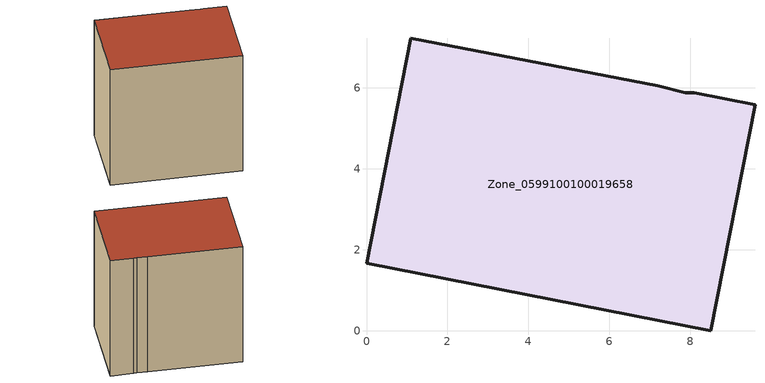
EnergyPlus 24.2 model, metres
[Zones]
Zone_0599100100019658
 floor ground (C_G): 1.09,7.22 7.19,6.04 7.87,5.88 8.09,5.87 9.59,5.58 8.5,0 0,1.67 z0
 wall outside (C_F): 8.5,0 9.59,5.58 8.09,5.87 7.87,5.88 7.19,6.04 1.09,7.22 0,1.67 8.5,0 z0:9
 roof outside (C_R): 7.19,6.04 1.09,7.22 0,1.67 8.5,0 9.59,5.58 8.09,5.87 7.87,5.88 z9
[BUILDING]
Pand.0599100100019658: North Axis=0; Terrain=City; Loads Convergence Tolerance Value=0.04; Temperature Convergence Tolerance Value=0.4; Solar Distribution=FullExterior; Maximum Number of Warmup Days=25; Minimum Number of Warmup Days=1
[Site:Location]
Rotterdam.The.Hague.AP_ZH_NLD Design_Conditions: Latitude=51.96; Longitude=4.45; Time Zone=1; Elevation=-4.5
[SITE:GROUNDTEMPERATURE:BUILDINGSURFACE]
18, 18, 18, 18, 18, 18, 18, 18, 18, 18, 18, 18
[MATERIAL] Thermal Absorptance=0.9; Solar Absorptance=0.7; Visible Absorptance=0.7
Name | Roughness | Thickness | Conductivity | Density | Specific Heat
G.TC.2015-2018 | MediumSmooth | 0.15 | 0.0428571 | 540 | 1210
F.TC.2015-2018 | Rough | 0.3 | 0.0666667 | 1920 | 840
R.TC.2015-2018 | MediumRough | 0.2 | 0.0333333 | 1500 | 1000
[CONSTRUCTION]
C_G: G.TC.2015-2018
C_F: F.TC.2015-2018
C_R: R.TC.2015-2018
[ZONE]
Zone_0599100100019658: Type=1; Multiplier=1; Ceiling Height=Autocalculate; Volume=Autocalculate; Floor Area=autocalculate; Part of Total Floor Area=Yes
[ZONEINFILTRATION:DESIGNFLOWRATE]
Infil_Zone_0599100100019658: Zone or ZoneList or Space or SpaceList=Zone_0599100100019658; Schedule=AlwaysOn; Design Flow Rate Calculation Method=Flow/Area; Flow Rate per Floor Area=0.0015; Constant Term Coefficient=1; Temperature Term Coefficient=0; Velocity Term Coefficient=0; Velocity Squared Term Coefficient=0
[HVACTEMPLATE:ZONE:IDEALLOADSAIRSYSTEM]
Zone_0599100100019658: Maximum Heating Supply Air Temperature=50; Minimum Cooling Supply Air Temperature=13; Maximum Heating Supply Air Humidity Ratio=0.0156; Minimum Cooling Supply Air Humidity Ratio=0.0077; Heating Limit=NoLimit; Cooling Limit=NoLimit; Dehumidification Control Type=ConstantSensibleHeatRatio; Cooling Sensible Heat Ratio=0.7; Dehumidification Setpoint=60; Humidification Control Type=None; Humidification Setpoint=30; Outdoor Air Method=None; Outdoor Air Flow Rate per Person=0.00944; Outdoor Air Flow Rate per Zone Floor Area=0; Outdoor Air Flow Rate per Zone=0; Demand Controlled Ventilation Type=None; Outdoor Air Economizer Type=NoEconomizer; Heat Recovery Type=None; Sensible Heat Recovery Effectiveness=0.7; Latent Heat Recovery Effectiveness=0.65
[ZONECONTROL:THERMOSTAT]
ThermostatControl_Zone_0599100100019658: Zone or ZoneList=Zone_0599100100019658; Control Type Schedule=DualSetpointControlType; Control 1=Thermostat_Zone_0599100100019658; Temperature Difference Between Cutout And Setpoint=0
[THERMOSTATSETPOINT:DUALSETPOINT]
Thermostat_Zone_0599100100019658: Heating Setpoint Temperature Schedule=HeatingSetpoint_Zone_0599100100019658; Cooling Setpoint Temperature Schedule=CoolingSetpoint_Zone_0599100100019658
[SCHEDULE:COMPACT]
HeatingSetpoint_Zone_0599100100019658: Through: 12/31, For: AllDays, Until: 24:00, 21
CoolingSetpoint_Zone_0599100100019658: Through: 12/31, For: AllDays, Until: 24:00, 24
DualSetpointControlType: Through: 12/31, For: AllDays, Until: 24:00, 4
AlwaysOn: Through: 12/31, For: AllDays, Until: 24:00, 1
